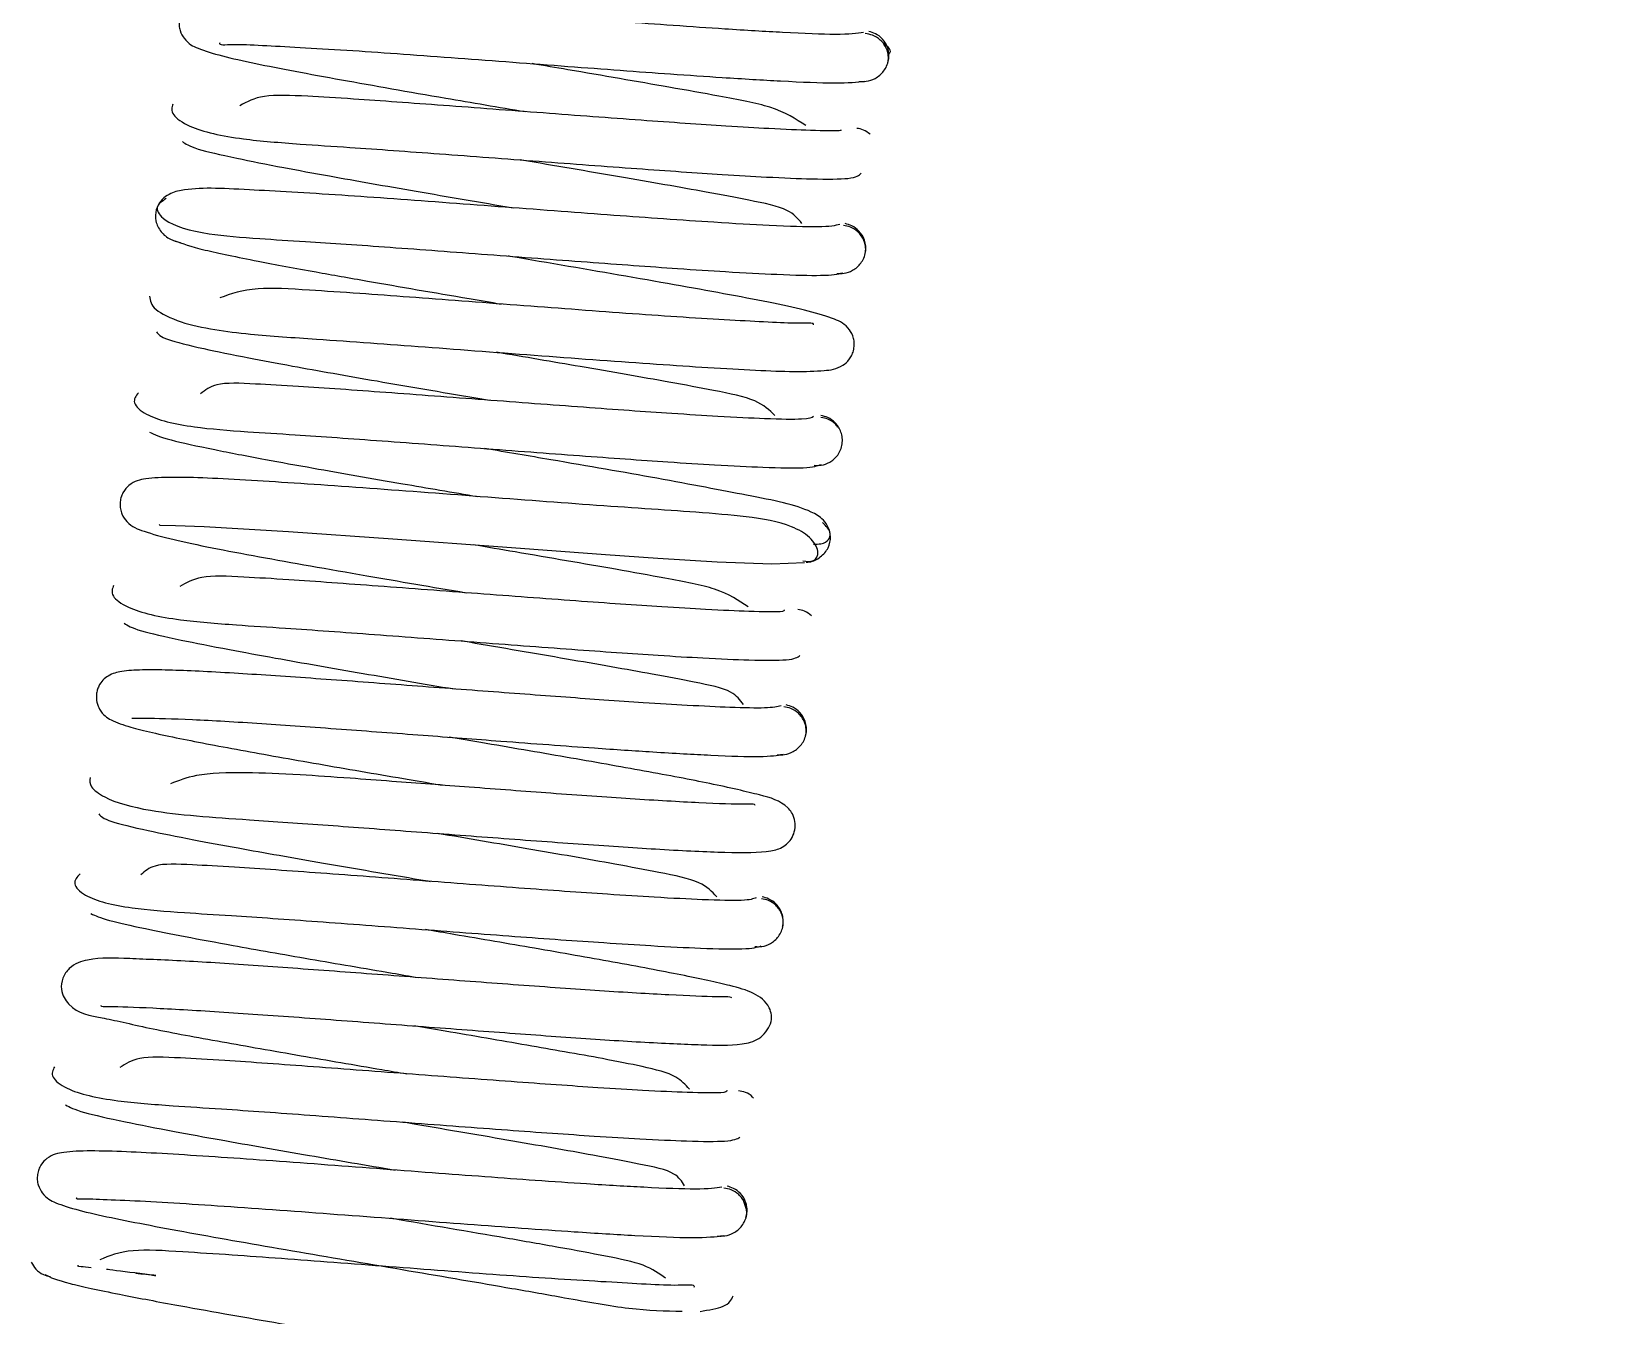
# Model space of a CAD drawing. Header units: millimetres. Extents: x 6622 to 532820, y 3370 to 359312.
# Drawn here: x 462667.96 to 462703.48, y 313465.32 to 313494.47 of the extents above; entities that cross this region are included whole.
import ezdxf

# ---------------------------------------------------------------- set-up
doc = ezdxf.new("R2010")
doc.units = ezdxf.units.MM

# ---------------------------------------------------------------- blocks, each defined once
blk = doc.blocks.new('A$C6F3A12F4')
at = {"color": 2, "linetype": 'Continuous', "lineweight": 25}
for p, q in [((1157.469, 1384.189), (1157.241, 1384.119)), ((1158.922, 1370.422), (1158.933, 1370.542))]:
    blk.add_line(p, q, dxfattribs=at)
at = {"color": 2, "linetype": 'Continuous', "lineweight": 25, "flags": 128}
blk.add_lwpolyline([(1141.924, 1370.867), (1141.937, 1370.881), (1141.949, 1371.238), (1141.971, 1371.89), (1142.08, 1373.802), (1142.247, 1376.166), (1142.435, 1378.655), (1142.608, 1380.993), (1142.689, 1382.178), (1142.771, 1383.522), (1142.82, 1384.764), (1142.786, 1385.507), (1142.786, 1385.507)], dxfattribs=at)
at = {"color": 2, "linetype": 'Continuous', "lineweight": 25}
blk.add_arc((1144.7, 1371), 50, 28.6854, 90, dxfattribs=at)
for points, knots in [([(1131.87, 1386.737), (1131.872, 1386.794), (1131.877, 1386.917), (1131.808, 1387.126), (1131.674, 1387.285), (1131.521, 1387.377), (1131.386, 1387.418), (1131.247, 1387.425), (1131.074, 1387.392), (1130.902, 1387.289), (1130.78, 1387.124), (1130.75, 1387.017), (1130.737, 1386.967)], [0, 0, 0, 0, 0.095839, 0.207749, 0.338059, 0.409575, 0.483593, 0.558422, 0.632295, 0.770825, 0.893394, 1, 1, 1, 1]), ([(1131.442, 1387.395), (1131.424, 1387.4), (1131.364, 1387.416), (1131.255, 1387.408), (1131.091, 1387.363), (1130.927, 1387.244), (1130.814, 1387.061), (1130.792, 1386.941), (1130.782, 1386.885)], [0, 0, 0, 0, 0.060408, 0.204684, 0.344183, 0.598047, 0.815246, 1, 1, 1, 1]), ([(1131.252, 1387.419), (1131.251, 1387.42), (1131.177, 1387.511), (1131.088, 1387.407), (1131, 1387.304)], [0, 0, 0, 0, 0.002393, 1, 1, 1, 1]), ([(1130.991, 1372.242), (1131.001, 1372.236), (1131.052, 1372.205), (1131.017, 1372.586), (1131.064, 1373.446), (1131.155, 1375.146), (1131.334, 1377.582), (1131.527, 1380.126), (1131.68, 1382.173), (1131.79, 1383.782), (1131.87, 1385.111), (1131.922, 1386.379), (1131.883, 1386.696), (1131.863, 1386.869)], [0, 0, 0, 0, 0.017538, 0.087548, 0.155531, 0.282147, 0.40285, 0.519217, 0.631736, 0.694645, 0.776856, 0.878593, 1, 1, 1, 1]), ([(1133.069, 1386.996), (1133.032, 1386.948), (1132.96, 1386.854), (1132.943, 1386.747), (1132.935, 1386.695)], [0, 0, 0, 0, 0.5136006, 1, 1, 1, 1]), ([(1136.226, 1386.241), (1136.228, 1386.295), (1136.233, 1386.415), (1136.163, 1386.617), (1136.031, 1386.77), (1135.878, 1386.858), (1135.744, 1386.896), (1135.605, 1386.901), (1135.432, 1386.864), (1135.261, 1386.758), (1135.139, 1386.59), (1135.11, 1386.479), (1135.096, 1386.428)], [0, 0, 0, 0, 0.093355, 0.204589, 0.335804, 0.408228, 0.483283, 0.559167, 0.633942, 0.773417, 0.895477, 1, 1, 1, 1]), ([(1135.771, 1386.883), (1135.762, 1386.885), (1135.711, 1386.899), (1135.611, 1386.893), (1135.485, 1386.861), (1135.374, 1386.801), (1135.262, 1386.703), (1135.17, 1386.562), (1135.148, 1386.444), (1135.138, 1386.391)], [0, 0, 0, 0, 0.03043, 0.180606, 0.325571, 0.462548, 0.58973, 0.812733, 1, 1, 1, 1]), ([(1130.763, 1386.848), (1130.783, 1386.692), (1130.822, 1386.406), (1130.771, 1385.161), (1130.692, 1383.841), (1130.581, 1382.225), (1130.426, 1380.157), (1130.231, 1377.594), (1130.055, 1375.146), (1129.934, 1373.106), (1129.927, 1372.057), (1130.023, 1371.618), (1130.21, 1371.422), (1130.351, 1371.351), (1130.472, 1371.319), (1130.608, 1371.316), (1130.766, 1371.35), (1131.005, 1371.496), (1131.197, 1371.889), (1131.439, 1372.875), (1131.816, 1374.884), (1132.201, 1377.086), (1132.452, 1378.562), (1132.555, 1379.169)], [0, 0, 0, 0, 0.073701, 0.135755, 0.185987, 0.224407, 0.293774, 0.36563, 0.439946, 0.517587, 0.601696, 0.6357, 0.647888, 0.652944, 0.657418, 0.661708, 0.66645, 0.677818, 0.710482, 0.795225, 0.873388, 0.947958, 1, 1, 1, 1]), ([(1132.383, 1371.173), (1132.461, 1371.153), (1132.611, 1371.115), (1132.965, 1371.616), (1133.18, 1372.624), (1133.284, 1373.937), (1133.38, 1375.413), (1133.51, 1377.218), (1133.683, 1379.493), (1133.851, 1381.727), (1133.97, 1383.447), (1134.048, 1384.758), (1134.09, 1385.79), (1134.088, 1386.656), (1134, 1386.743), (1133.953, 1386.791)], [0, 0, 0, 0, 0.055373, 0.10738, 0.197224, 0.268919, 0.324478, 0.414819, 0.507711, 0.60069, 0.691261, 0.746448, 0.816202, 0.900883, 1, 1, 1, 1]), ([(1136.746, 1370.648), (1136.843, 1370.661), (1137.029, 1370.685), (1137.336, 1371.301), (1137.505, 1372.074), (1137.626, 1373.092), (1137.708, 1374.283), (1137.827, 1376.006), (1137.994, 1378.219), (1138.202, 1380.95), (1138.377, 1383.483), (1138.465, 1385.117), (1138.44, 1385.948), (1138.395, 1386.274), (1138.22, 1386.498), (1138.078, 1386.586), (1137.953, 1386.629), (1137.809, 1386.64), (1137.64, 1386.612), (1137.386, 1386.464), (1137.248, 1386.174), (1137.031, 1385.463), (1136.734, 1383.956), (1136.304, 1381.554), (1135.989, 1379.69), (1135.835, 1378.8), (1135.833, 1378.787)], [0, 0, 0, 0, 0.044046, 0.08476, 0.12111, 0.153035, 0.204819, 0.243179, 0.31602, 0.391646, 0.470135, 0.554435, 0.600468, 0.638121, 0.651026, 0.656285, 0.660935, 0.665415, 0.670449, 0.682672, 0.717392, 0.761465, 0.844534, 0.922978, 0.998863, 1, 1, 1, 1]), ([(1132.965, 1386.321), (1132.975, 1386.338), (1132.999, 1386.378), (1132.99, 1385.749), (1132.949, 1384.818), (1132.874, 1383.541), (1132.755, 1381.817), (1132.587, 1379.584), (1132.442, 1377.676), (1132.338, 1376.254), (1132.262, 1375.186), (1132.199, 1374.12), (1132.155, 1373.185), (1132.333, 1372.858), (1132.42, 1372.699)], [0, 0, 0, 0, 0.069922, 0.170929, 0.255403, 0.322691, 0.433272, 0.547004, 0.660821, 0.716596, 0.771978, 0.838948, 0.921827, 1, 1, 1, 1]), ([(1135.116, 1386.312), (1135.142, 1386.203), (1135.189, 1386.002), (1135.15, 1384.853), (1135.078, 1383.592), (1134.972, 1382.02), (1134.82, 1379.974), (1134.624, 1377.394), (1134.438, 1374.884), (1134.316, 1372.669), (1134.261, 1371.647), (1134.42, 1371.045), (1134.687, 1370.788), (1135.034, 1370.77), (1135.288, 1370.89), (1135.464, 1371.107), (1135.506, 1371.27), (1135.525, 1371.347)], [0, 0, 0, 0, 0.104283, 0.192123, 0.263195, 0.317493, 0.41589, 0.517822, 0.62323, 0.735003, 0.863297, 0.897534, 0.93297, 0.951084, 0.968668, 0.985054, 1, 1, 1, 1]), ([(1134.529, 1371.023), (1134.591, 1370.928), (1134.712, 1370.742), (1135.099, 1371), (1135.341, 1371.85), (1135.432, 1373.03), (1135.512, 1374.382), (1135.629, 1376.078), (1135.797, 1378.312), (1135.969, 1380.584), (1136.102, 1382.408), (1136.195, 1383.84), (1136.257, 1385.004), (1136.286, 1386.044), (1136.24, 1386.26), (1136.214, 1386.377)], [0, 0, 0, 0, 0.0549975, 0.1072166, 0.197781, 0.2698168, 0.3254359, 0.4157869, 0.5086879, 0.6016703, 0.6922501, 0.747438, 0.8170537, 0.9011924, 1, 1, 1, 1]), ([(1140.581, 1385.729), (1140.583, 1385.782), (1140.587, 1385.898), (1140.531, 1386.056), (1140.445, 1386.179), (1140.35, 1386.265), (1140.232, 1386.331), (1140.097, 1386.367), (1139.958, 1386.369), (1139.786, 1386.329), (1139.614, 1386.219), (1139.492, 1386.046), (1139.462, 1385.931), (1139.448, 1385.878)], [0, 0, 0, 0, 0.092583, 0.203334, 0.26669, 0.33504, 0.4075, 0.482627, 0.558615, 0.633531, 0.773312, 0.895542, 1, 1, 1, 1]), ([(1139.712, 1386.261), (1139.688, 1386.242), (1139.611, 1386.182), (1139.526, 1386.047), (1139.504, 1385.932), (1139.494, 1385.88)], [0, 0, 0, 0, 0.201368, 0.635817, 1, 1, 1, 1]), ([(1138.935, 1370.396), (1139.007, 1370.339), (1139.148, 1370.227), (1139.504, 1370.608), (1139.719, 1371.521), (1139.813, 1372.753), (1139.9, 1374.159), (1140.023, 1375.904), (1140.193, 1378.159), (1140.364, 1380.419), (1140.492, 1382.203), (1140.579, 1383.584), (1140.633, 1384.689), (1140.651, 1385.649), (1140.593, 1385.801), (1140.561, 1385.884)], [0, 0, 0, 0, 0.055263, 0.107412, 0.19761, 0.269497, 0.325097, 0.415439, 0.508337, 0.601308, 0.691865, 0.747051, 0.816672, 0.900913, 1, 1, 1, 1]), ([(1142.78, 1385.546), (1142.779, 1385.571), (1142.774, 1385.683), (1142.67, 1385.884), (1142.456, 1386.064), (1142.113, 1386.132), (1141.794, 1385.95), (1141.494, 1385.414), (1141.304, 1384.426), (1140.89, 1382.277), (1140.52, 1380.126), (1140.286, 1378.754), (1140.2, 1378.25)], [0, 0, 0, 0, 0.008774, 0.040196, 0.073759, 0.108266, 0.175473, 0.239649, 0.477617, 0.68704, 0.885122, 1, 1, 1, 1]), ([(1142.748, 1385.471), (1142.762, 1385.557), (1142.79, 1385.734), (1142.555, 1385.861), (1142.207, 1385.666), (1141.89, 1385.108), (1141.742, 1384.237), (1141.621, 1382.753), (1141.49, 1380.711), (1141.279, 1377.973), (1141.073, 1375.236), (1140.91, 1372.811), (1140.836, 1371.308), (1140.876, 1370.579), (1140.939, 1370.268), (1141.149, 1370.065), (1141.305, 1369.996), (1141.448, 1369.972), (1141.581, 1369.984), (1141.739, 1370.034), (1141.965, 1370.211), (1142.088, 1370.52), (1142.317, 1371.34), (1142.63, 1372.972), (1143.055, 1375.371), (1143.343, 1377.064), (1143.473, 1377.828)], [0, 0, 0, 0, 0.026028, 0.052778, 0.078747, 0.103158, 0.148296, 0.189984, 0.266157, 0.340075, 0.41463, 0.491694, 0.572665, 0.615222, 0.648831, 0.660764, 0.665706, 0.670118, 0.674701, 0.679899, 0.692707, 0.730259, 0.776184, 0.859532, 0.93665, 1, 1, 1, 1]), ([(1142.373, 1385.711), (1142.371, 1385.769), (1142.359, 1386.036), (1142.106, 1386.151), (1141.956, 1385.994), (1141.88, 1385.913)], [0, 0, 0, 0, 0.119399, 0.549401, 1, 1, 1, 1]), ([(1132.873, 1385.538), (1132.722, 1385.309), (1132.444, 1384.884), (1132.227, 1383.701), (1131.949, 1382.152), (1131.694, 1380.662), (1131.513, 1379.598), (1131.466, 1379.328)], [0, 0, 0, 0, 0.243444, 0.45064, 0.61205, 0.901439, 1, 1, 1, 1]), ([(1135.092, 1385.447), (1134.985, 1385.358), (1134.747, 1385.159), (1134.586, 1384.355), (1134.344, 1383.091), (1134.037, 1381.326), (1133.781, 1379.822), (1133.652, 1379.07), (1133.65, 1379.058)], [0, 0, 0, 0, 0.151609, 0.338327, 0.489281, 0.739233, 0.995857, 1, 1, 1, 1]), ([(1137.395, 1385.708), (1137.384, 1385.711), (1137.342, 1385.725), (1137.365, 1385.319), (1137.322, 1384.426), (1137.227, 1382.721), (1137.047, 1380.282), (1136.855, 1377.746), (1136.701, 1375.7), (1136.598, 1374.139), (1136.524, 1372.958), (1136.692, 1372.494), (1136.782, 1372.245)], [0, 0, 0, 0, 0.028162, 0.107475, 0.18432, 0.328532, 0.466624, 0.599993, 0.729002, 0.8009, 0.893141, 1, 1, 1, 1]), ([(1139.476, 1385.713), (1139.501, 1385.669), (1139.55, 1385.585), (1139.533, 1384.721), (1139.481, 1383.659), (1139.395, 1382.294), (1139.268, 1380.508), (1139.097, 1378.247), (1138.954, 1376.355), (1138.855, 1374.97), (1138.783, 1373.941), (1138.73, 1372.943), (1138.692, 1372.146), (1138.876, 1371.908), (1138.957, 1371.804)], [0, 0, 0, 0, 0.105338, 0.204485, 0.287025, 0.352689, 0.460578, 0.571534, 0.682594, 0.737012, 0.79106, 0.856326, 0.936999, 1, 1, 1, 1]), ([(1143.995, 1385.666), (1143.955, 1385.615), (1143.88, 1385.519), (1143.86, 1385.407), (1143.852, 1385.355)], [0, 0, 0, 0, 0.535279, 1, 1, 1, 1]), ([(1147.149, 1384.888), (1147.151, 1384.943), (1147.155, 1385.063), (1147.086, 1385.266), (1146.953, 1385.422), (1146.801, 1385.51), (1146.667, 1385.55), (1146.527, 1385.555), (1146.355, 1385.52), (1146.184, 1385.415), (1146.062, 1385.249), (1146.032, 1385.14), (1146.019, 1385.089)], [0, 0, 0, 0, 0.092627, 0.202755, 0.332728, 0.404603, 0.479251, 0.554888, 0.629668, 0.769944, 0.893527, 1, 1, 1, 1]), ([(1146.705, 1385.532), (1146.693, 1385.536), (1146.638, 1385.551), (1146.535, 1385.544), (1146.408, 1385.511), (1146.297, 1385.45), (1146.185, 1385.351), (1146.093, 1385.208), (1146.071, 1385.09), (1146.061, 1385.036)], [0, 0, 0, 0, 0.043201, 0.192082, 0.335504, 0.470768, 0.596235, 0.815757, 1, 1, 1, 1]), ([(1143.306, 1369.832), (1143.383, 1369.802), (1143.532, 1369.745), (1143.882, 1370.215), (1144.094, 1371.198), (1144.196, 1372.49), (1144.289, 1373.949), (1144.418, 1375.739), (1144.59, 1378.009), (1144.759, 1380.251), (1144.881, 1381.989), (1144.961, 1383.319), (1145.007, 1384.367), (1145.011, 1385.25), (1144.937, 1385.35), (1144.897, 1385.404)], [0, 0, 0, 0, 0.055388, 0.107563, 0.197816, 0.26977, 0.32545, 0.415877, 0.50886, 0.601928, 0.692579, 0.747804, 0.817543, 0.902067, 1, 1, 1, 1]), ([(1147.669, 1369.297), (1147.736, 1369.289), (1147.867, 1369.273), (1148.182, 1369.681), (1148.485, 1370.785), (1148.601, 1372.594), (1148.744, 1374.647), (1148.89, 1376.593), (1149.042, 1378.591), (1149.186, 1380.55), (1149.305, 1382.329), (1149.378, 1383.833), (1149.372, 1384.606), (1149.282, 1384.972), (1149.144, 1385.146), (1149.013, 1385.245), (1148.796, 1385.307), (1148.512, 1385.271), (1148.199, 1385.005), (1148.073, 1384.549), (1147.81, 1383.445), (1147.531, 1381.941), (1147.21, 1380.136), (1146.945, 1378.584), (1146.792, 1377.686), (1146.751, 1377.447)], [0, 0, 0, 0, 0.032617, 0.063706, 0.118989, 0.201691, 0.257248, 0.310965, 0.366194, 0.422975, 0.481412, 0.544436, 0.612963, 0.639578, 0.649516, 0.657555, 0.664234, 0.671305, 0.689864, 0.746715, 0.80778, 0.866659, 0.923963, 0.979827, 1, 1, 1, 1]), ([(1139.451, 1384.837), (1139.331, 1384.712), (1139.081, 1384.451), (1138.902, 1383.554), (1138.653, 1382.23), (1138.359, 1380.528), (1138.125, 1379.156), (1138.016, 1378.516)], [0, 0, 0, 0, 0.175655, 0.366516, 0.520812, 0.776432, 1, 1, 1, 1]), ([(1143.861, 1385.045), (1143.878, 1385.048), (1143.916, 1385.055), (1143.906, 1384.356), (1143.862, 1383.383), (1143.784, 1382.08), (1143.662, 1380.338), (1143.494, 1378.096), (1143.349, 1376.192), (1143.246, 1374.779), (1143.171, 1373.722), (1143.111, 1372.676), (1143.069, 1371.78), (1143.249, 1371.478), (1143.334, 1371.335)], [0, 0, 0, 0, 0.082006, 0.182402, 0.266203, 0.332902, 0.442484, 0.555188, 0.667979, 0.723249, 0.77813, 0.844405, 0.926282, 1, 1, 1, 1]), ([(1146.039, 1384.975), (1146.06, 1384.888), (1146.099, 1384.726), (1146.083, 1383.91), (1146.036, 1382.936), (1145.975, 1381.938), (1145.911, 1380.995), (1145.825, 1379.796), (1145.705, 1378.201), (1145.554, 1376.204), (1145.409, 1374.246), (1145.29, 1372.464), (1145.227, 1371.236), (1145.22, 1370.453), (1145.247, 1370.032), (1145.312, 1369.769), (1145.441, 1369.594), (1145.557, 1369.508), (1145.674, 1369.462), (1145.805, 1369.434), (1145.982, 1369.449), (1146.237, 1369.566), (1146.389, 1369.809), (1146.551, 1370.27), (1146.769, 1371.245), (1147.053, 1372.748), (1147.373, 1374.555), (1147.641, 1376.123), (1147.797, 1377.036), (1147.84, 1377.288)], [0, 0, 0, 0, 0.058186, 0.109341, 0.153351, 0.190149, 0.219691, 0.246344, 0.300674, 0.356524, 0.41385, 0.472716, 0.535883, 0.569929, 0.604963, 0.633124, 0.643991, 0.652857, 0.656631, 0.660033, 0.666803, 0.674741, 0.702161, 0.740915, 0.803435, 0.863469, 0.921741, 0.978446, 1, 1, 1, 1]), ([(1146.318, 1370.247), (1146.317, 1370.318), (1146.315, 1370.477), (1146.339, 1371.555), (1146.433, 1373.099), (1146.562, 1374.931), (1146.702, 1376.805), (1146.853, 1378.782), (1146.985, 1380.572), (1147.094, 1382.181), (1147.169, 1383.506), (1147.206, 1384.643), (1147.162, 1384.889), (1147.139, 1385.02)], [0, 0, 0, 0, 0.078246, 0.176179, 0.274418, 0.366999, 0.453587, 0.534031, 0.635604, 0.706505, 0.790828, 0.888625, 1, 1, 1, 1]), ([(1151.503, 1384.382), (1151.505, 1384.435), (1151.51, 1384.552), (1151.454, 1384.711), (1151.368, 1384.835), (1151.274, 1384.922), (1151.156, 1384.988), (1151.021, 1385.026), (1150.882, 1385.029), (1150.709, 1384.99), (1150.538, 1384.881), (1150.416, 1384.71), (1150.386, 1384.596), (1150.372, 1384.544)], [0, 0, 0, 0, 0.091503, 0.201166, 0.264051, 0.331957, 0.404069, 0.47897, 0.554916, 0.629999, 0.77063, 0.894151, 1, 1, 1, 1]), ([(1151.057, 1385.01), (1151.046, 1385.013), (1150.992, 1385.029), (1150.889, 1385.024), (1150.763, 1384.994), (1150.652, 1384.935), (1150.54, 1384.839), (1150.448, 1384.7), (1150.426, 1384.584), (1150.416, 1384.532)], [0, 0, 0, 0, 0.040871, 0.190701, 0.334956, 0.470836, 0.596747, 0.816454, 1, 1, 1, 1]), ([(1152.838, 1369.54), (1152.846, 1369.54), (1152.871, 1369.541), (1152.858, 1369.905), (1152.896, 1370.772), (1152.988, 1372.376), (1153.121, 1374.236), (1153.271, 1376.235), (1153.423, 1378.241), (1153.563, 1380.157), (1153.679, 1381.884), (1153.735, 1383.217), (1153.759, 1383.918), (1153.64, 1384.479), (1153.253, 1384.798), (1152.806, 1384.728), (1152.53, 1384.345), (1152.365, 1383.748), (1152.156, 1382.785), (1151.867, 1381.242), (1151.552, 1379.451), (1151.298, 1377.964), (1151.155, 1377.125), (1151.118, 1376.91)], [0, 0, 0, 0, 0.014304, 0.047021, 0.110872, 0.172377, 0.232049, 0.29007, 0.347771, 0.405564, 0.465669, 0.529328, 0.588791, 0.614591, 0.63971, 0.665103, 0.702045, 0.74279, 0.805267, 0.867276, 0.926011, 0.981038, 1, 1, 1, 1]), ([(1148.298, 1384.385), (1148.29, 1384.385), (1148.265, 1384.386), (1148.281, 1384.078), (1148.249, 1383.196), (1148.159, 1381.642), (1148.031, 1379.823), (1147.89, 1377.953), (1147.772, 1376.397), (1147.676, 1375.104), (1147.596, 1373.96), (1147.547, 1372.742), (1147.571, 1371.726), (1147.738, 1371.302), (1147.81, 1371.12)], [0, 0, 0, 0, 0.025251, 0.076949, 0.194826, 0.31259, 0.424003, 0.52837, 0.625328, 0.678707, 0.747351, 0.830517, 0.927192, 1, 1, 1, 1]), ([(1150.394, 1384.408), (1150.42, 1384.346), (1150.469, 1384.229), (1150.448, 1383.311), (1150.393, 1382.219), (1150.305, 1380.833), (1150.176, 1379.032), (1150.004, 1376.766), (1149.862, 1374.88), (1149.764, 1373.505), (1149.693, 1372.487), (1149.643, 1371.51), (1149.607, 1370.758), (1149.794, 1370.543), (1149.873, 1370.453)], [0, 0, 0, 0, 0.112433, 0.211497, 0.293924, 0.359476, 0.467173, 0.577922, 0.688779, 0.743099, 0.797049, 0.862095, 0.942325, 1, 1, 1, 1]), ([(1149.853, 1369.072), (1149.924, 1369.003), (1150.061, 1368.87), (1150.42, 1369.217), (1150.634, 1370.104), (1150.726, 1371.317), (1150.81, 1372.706), (1150.931, 1374.434), (1151.101, 1376.682), (1151.273, 1378.946), (1151.402, 1380.745), (1151.491, 1382.144), (1151.548, 1383.27), (1151.57, 1384.258), (1151.516, 1384.432), (1151.488, 1384.526)], [0, 0, 0, 0, 0.05515, 0.107398, 0.197938, 0.270018, 0.325667, 0.415974, 0.508834, 0.601765, 0.692286, 0.747442, 0.817004, 0.90113, 1, 1, 1, 1]), ([(1143.795, 1384.225), (1143.649, 1384.014), (1143.376, 1383.618), (1143.167, 1382.475), (1142.89, 1380.946), (1142.629, 1379.418), (1142.439, 1378.305), (1142.384, 1377.987)], [0, 0, 0, 0, 0.233726, 0.438541, 0.59837, 0.88519, 1, 1, 1, 1]), ([(1146.011, 1384.12), (1145.909, 1384.045), (1145.674, 1383.87), (1145.523, 1383.11), (1145.283, 1381.872), (1144.979, 1380.122), (1144.715, 1378.579), (1144.578, 1377.777), (1144.568, 1377.718)], [0, 0, 0, 0, 0.139569, 0.324888, 0.475028, 0.723982, 0.979588, 1, 1, 1, 1]), ([(1154.23, 1368.493), (1154.305, 1368.455), (1154.452, 1368.38), (1154.8, 1368.822), (1155.009, 1369.779), (1155.108, 1371.053), (1155.199, 1372.495), (1155.326, 1374.271), (1155.498, 1376.537), (1155.668, 1378.785), (1155.791, 1380.538), (1155.874, 1381.886), (1155.923, 1382.952), (1155.932, 1383.861), (1155.865, 1383.978), (1155.828, 1384.041)], [0, 0, 0, 0, 0.055248, 0.10745, 0.197869, 0.26989, 0.325538, 0.415804, 0.508625, 0.601529, 0.692013, 0.747133, 0.816695, 0.900919, 1, 1, 1, 1]), ([(1154.944, 1384.35), (1154.936, 1384.343), (1154.876, 1384.295), (1154.805, 1384.176), (1154.783, 1384.063), (1154.773, 1384.012)], [0, 0, 0, 0, 0.080098, 0.580254, 1, 1, 1, 1]), ([(1158.07, 1383.533), (1158.072, 1383.589), (1158.077, 1383.71), (1158.008, 1383.916), (1157.875, 1384.072), (1157.723, 1384.162), (1157.588, 1384.203), (1157.449, 1384.209), (1157.276, 1384.175), (1157.104, 1384.072), (1156.982, 1383.907), (1156.953, 1383.799), (1156.939, 1383.749)], [0, 0, 0, 0, 0.092201, 0.201199, 0.32968, 0.400797, 0.474813, 0.550071, 0.624742, 0.765741, 0.891107, 1, 1, 1, 1]), ([(1157.648, 1384.179), (1157.629, 1384.184), (1157.568, 1384.201), (1157.458, 1384.194), (1157.33, 1384.16), (1157.22, 1384.098), (1157.107, 1383.998), (1157.015, 1383.854), (1156.993, 1383.734), (1156.983, 1383.68)], [0, 0, 0, 0, 0.065893, 0.211911, 0.352188, 0.484293, 0.606609, 0.820502, 1, 1, 1, 1]), ([(1152.667, 1383.859), (1152.66, 1383.851), (1152.64, 1383.83), (1152.647, 1383.434), (1152.61, 1382.534), (1152.514, 1380.925), (1152.381, 1379.061), (1152.231, 1377.063), (1152.079, 1375.063), (1151.941, 1373.161), (1151.826, 1371.454), (1151.777, 1370.137), (1151.738, 1369.418), (1151.909, 1368.877), (1152.206, 1368.66), (1152.556, 1368.623), (1153.039, 1368.96), (1153.079, 1369.473), (1153.368, 1370.651), (1153.65, 1372.208), (1153.969, 1374.015), (1154.22, 1375.482), (1154.359, 1376.295), (1154.391, 1376.484)], [0, 0, 0, 0, 0.01925, 0.051386, 0.114254, 0.175285, 0.234682, 0.292555, 0.350136, 0.407815, 0.467634, 0.530776, 0.591568, 0.619782, 0.633736, 0.647117, 0.671187, 0.74446, 0.806962, 0.869358, 0.928236, 0.983312, 1, 1, 1, 1]), ([(1154.769, 1383.754), (1154.79, 1383.743), (1154.834, 1383.719), (1154.822, 1382.959), (1154.776, 1381.953), (1154.695, 1380.627), (1154.571, 1378.869), (1154.401, 1376.619), (1154.257, 1374.719), (1154.155, 1373.315), (1154.082, 1372.268), (1154.024, 1371.24), (1153.983, 1370.384), (1154.166, 1370.105), (1154.25, 1369.976)], [0, 0, 0, 0, 0.091035, 0.191061, 0.274447, 0.340784, 0.449751, 0.561819, 0.673976, 0.728933, 0.783506, 0.849316, 0.930467, 1, 1, 1, 1]), ([(1157.208, 1368.988), (1157.209, 1368.987), (1157.231, 1368.972), (1157.217, 1369.119), (1157.239, 1369.521), (1157.27, 1370.374), (1157.351, 1371.762), (1157.498, 1373.854), (1157.704, 1376.56), (1157.868, 1378.744), (1157.985, 1380.435), (1158.07, 1381.823), (1158.127, 1383.168), (1158.085, 1383.488), (1158.062, 1383.664)], [0, 0, 0, 0, 0.0014315, 0.0362012, 0.1119136, 0.1837133, 0.2511477, 0.3793946, 0.5026739, 0.6215888, 0.6845871, 0.7679328, 0.8730146, 1, 1, 1, 1]), ([(1159.782, 1383.137), (1159.749, 1383.336), (1159.675, 1383.779), (1159.516, 1383.847), (1159.429, 1383.885)], [0, 0, 0, 0, 0.450706, 1, 1, 1, 1]), ([(1150.371, 1383.518), (1150.256, 1383.407), (1150.01, 1383.17), (1149.839, 1382.311), (1149.593, 1381.011), (1149.293, 1379.279), (1149.051, 1377.863), (1148.935, 1377.177)], [0, 0, 0, 0, 0.165863, 0.354891, 0.507993, 0.761976, 1, 1, 1, 1]), ([(1156.962, 1383.633), (1156.984, 1383.49), (1157.025, 1383.227), (1156.978, 1382.01), (1156.901, 1380.707), (1156.791, 1379.103), (1156.638, 1377.044), (1156.442, 1374.48), (1156.264, 1372.014), (1156.163, 1370.326), (1156.132, 1369.268), (1156.159, 1368.717), (1156.225, 1368.404), (1156.409, 1368.207), (1156.549, 1368.134), (1156.669, 1368.101), (1156.806, 1368.097), (1156.964, 1368.13), (1157.206, 1368.275), (1157.334, 1368.538), (1157.484, 1369.003), (1157.7, 1369.97), (1158.003, 1371.574), (1158.423, 1373.978), (1158.854, 1376.514), (1159.207, 1378.572), (1159.494, 1380.207), (1159.752, 1381.593), (1159.77, 1382.351), (1159.779, 1382.732)], [0, 0, 0, 0, 0.0597689, 0.1101053, 0.1508593, 0.1820217, 0.2382733, 0.2965402, 0.3567726, 0.4198806, 0.4538703, 0.4894558, 0.5177815, 0.5279107, 0.5320782, 0.5357322, 0.5391734, 0.5429287, 0.5518672, 0.5776293, 0.6120061, 0.6455318, 0.7087541, 0.7692352, 0.8276005, 0.8839316, 0.9152716, 0.957359, 1, 1, 1, 1]), ([(1159.23, 1383.006), (1159.222, 1383.008), (1159.17, 1383.022), (1159.206, 1382.599), (1159.151, 1381.657), (1159.053, 1379.885), (1158.868, 1377.396), (1158.674, 1374.839), (1158.521, 1372.8), (1158.422, 1371.267), (1158.351, 1370.148), (1158.523, 1369.733), (1158.613, 1369.516)], [0, 0, 0, 0, 0.01738, 0.101625, 0.181859, 0.328832, 0.468414, 0.603242, 0.733649, 0.805778, 0.898162, 1, 1, 1, 1]), ([(1154.737, 1382.894), (1154.64, 1382.806), (1154.409, 1382.597), (1154.239, 1381.906), (1154.059, 1381.014), (1153.898, 1380.101), (1153.691, 1378.919), (1153.491, 1377.752), (1153.342, 1376.881), (1153.302, 1376.643)], [0, 0, 0, 0, 0.128141, 0.304799, 0.455493, 0.578164, 0.68914, 0.915105, 1, 1, 1, 1]), ([(1156.929, 1382.787), (1156.833, 1382.724), (1156.599, 1382.571), (1156.458, 1381.854), (1156.221, 1380.642), (1155.919, 1378.906), (1155.648, 1377.327), (1155.503, 1376.48), (1155.486, 1376.377)], [0, 0, 0, 0, 0.126851, 0.311169, 0.460838, 0.70941, 0.964633, 1, 1, 1, 1]), ([(1158.948, 1368.273), (1159.008, 1368.401), (1159.117, 1368.636), (1159.367, 1369.813), (1159.608, 1371.082), (1159.886, 1372.637), (1160.232, 1374.645), (1160.662, 1377.176), (1161.084, 1379.635), (1161.418, 1381.379), (1161.593, 1382.306), (1161.729, 1382.707), (1161.676, 1382.707), (1161.667, 1382.707)], [0, 0, 0, 0, 0.121813, 0.223619, 0.305659, 0.368265, 0.480557, 0.596657, 0.716847, 0.843404, 0.912492, 0.985034, 1, 1, 1, 1]), ([(1159.031, 1382.355), (1158.925, 1382.21), (1158.712, 1381.921), (1158.536, 1381.044), (1158.334, 1379.966), (1158.053, 1378.359), (1157.823, 1376.998), (1157.672, 1376.123), (1157.67, 1376.11)], [0, 0, 0, 0, 0.174174, 0.347492, 0.514993, 0.676124, 0.995108, 1, 1, 1, 1]), ([(1133.235, 1371.395), (1133.285, 1371.462), (1133.378, 1371.585), (1133.592, 1372.504), (1133.805, 1373.579), (1134.054, 1374.931), (1134.36, 1376.678), (1134.612, 1378.154), (1134.738, 1378.898)], [0, 0, 0, 0, 0.202009, 0.373649, 0.515492, 0.627865, 0.812309, 1, 1, 1, 1]), ([(1135.487, 1371.222), (1135.55, 1371.393), (1135.665, 1371.706), (1135.923, 1372.964), (1136.169, 1374.285), (1136.452, 1375.879), (1136.703, 1377.344), (1136.88, 1378.382), (1136.921, 1378.625)], [0, 0, 0, 0, 0.235548, 0.432997, 0.592555, 0.714646, 0.933069, 1, 1, 1, 1]), ([(1137.551, 1370.808), (1137.605, 1370.845), (1137.704, 1370.916), (1137.914, 1371.761), (1138.122, 1372.782), (1138.365, 1374.081), (1138.666, 1375.786), (1138.938, 1377.381), (1139.085, 1378.241), (1139.105, 1378.358)], [0, 0, 0, 0, 0.193565, 0.360854, 0.498757, 0.607939, 0.787122, 0.971057, 1, 1, 1, 1]), ([(1139.828, 1370.643), (1139.881, 1370.757), (1139.98, 1370.968), (1140.205, 1372.001), (1140.427, 1373.155), (1140.685, 1374.578), (1140.969, 1376.216), (1141.192, 1377.521), (1141.289, 1378.093)], [0, 0, 0, 0, 0.2105842, 0.3899205, 0.5383135, 0.6559896, 0.849098, 1, 1, 1, 1]), ([(1144.166, 1370.07), (1144.217, 1370.149), (1144.31, 1370.295), (1144.527, 1371.244), (1144.742, 1372.339), (1144.994, 1373.711), (1145.294, 1375.43), (1145.538, 1376.86), (1145.657, 1377.558)], [0, 0, 0, 0, 0.204126, 0.377725, 0.521281, 0.635049, 0.821808, 1, 1, 1, 1]), ([(1148.494, 1369.494), (1148.545, 1369.541), (1148.639, 1369.628), (1148.849, 1370.497), (1149.059, 1371.535), (1149.303, 1372.853), (1149.606, 1374.573), (1149.872, 1376.132), (1150.011, 1376.945), (1150.023, 1377.017)], [0, 0, 0, 0, 0.196388, 0.365148, 0.504449, 0.614805, 0.795961, 0.981923, 1, 1, 1, 1]), ([(1150.756, 1369.317), (1150.802, 1369.419), (1150.889, 1369.611), (1151.125, 1370.656), (1151.425, 1372.233), (1151.778, 1374.242), (1152.031, 1375.717), (1152.173, 1376.551), (1152.207, 1376.752)], [0, 0, 0, 0, 0.185229, 0.347038, 0.600051, 0.775883, 0.946057, 1, 1, 1, 1]), ([(1155.095, 1368.743), (1155.146, 1368.833), (1155.241, 1369.001), (1155.46, 1369.978), (1155.678, 1371.093), (1155.931, 1372.482), (1156.226, 1374.174), (1156.463, 1375.563), (1156.575, 1376.219)], [0, 0, 0, 0, 0.206162, 0.381607, 0.526753, 0.641813, 0.830708, 1, 1, 1, 1]), ([(1158.911, 1370.333), (1158.916, 1370.371), (1158.929, 1370.478), (1158.946, 1370.617), (1158.96, 1370.73), (1158.964, 1370.761), (1158.965, 1370.772), (1158.966, 1370.78), (1158.967, 1370.785), (1158.967, 1370.788), (1158.966, 1370.781), (1158.957, 1370.704), (1158.911, 1370.33), (1158.853, 1369.86), (1158.833, 1369.695), (1158.83, 1369.673)], [0, 0, 0, 0, 0.054158, 0.149329, 0.173241, 0.177792, 0.182392, 0.185519, 0.188642, 0.193272, 0.20228, 0.236696, 0.372847, 0.916258, 1, 1, 1, 1]), ([(1158.751, 1369.032), (1158.749, 1369.011), (1158.745, 1368.979), (1158.777, 1369.237), (1158.788, 1369.326)], [0, 0, 0, 0, 0.656798, 1, 1, 1, 1]), ([(1158.664, 1367.965), (1158.721, 1367.996), (1158.843, 1368.062), (1158.951, 1368.229), (1158.982, 1368.344), (1158.996, 1368.398)], [0, 0, 0, 0, 0.318683, 0.685254, 1, 1, 1, 1])]:
    blk.add_open_spline(points, degree=3, knots=knots, dxfattribs=at)

msp = doc.modelspace()

# ---------------------------------------------------------------- block references
at = {"color": 0, "rotation": 270}
msp.add_blockref('A$C6F3A12F4', (461300, 314625.198), dxfattribs=at)

doc.saveas('drawing.dxf')
